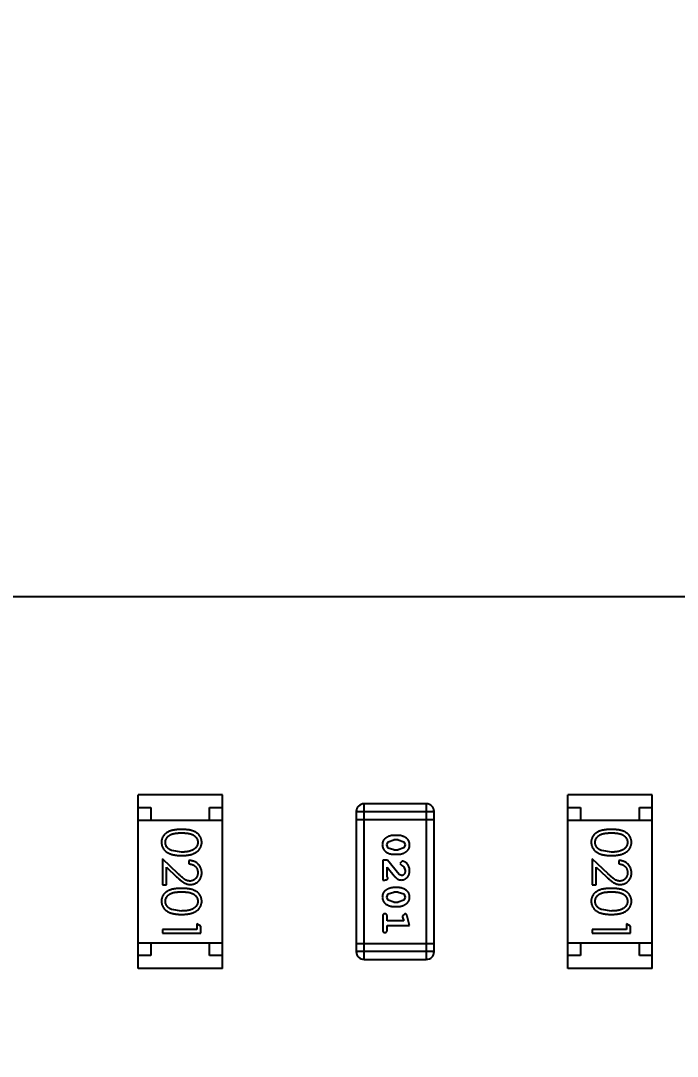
# Model space of a CAD drawing. Header units: inches. Extents: x -13 to 119, y -33 to 44.
# Drawn here: x 96.986 to 99.557, y 2.558 to 6.614 of the extents above; entities that cross this region are included whole.
import ezdxf

# ---------------------------------------------------------------- set-up
doc = ezdxf.new("R2010")
doc.units = ezdxf.units.IN
doc.header["$LTSCALE"] = 1.21
doc.header["$MEASUREMENT"] = 0
doc.header["$PDMODE"] = 3
doc.header["$PDSIZE"] = 0.3125
doc.layers.get('0').update_dxf_attribs({"linetype": 'CONTINUOUS'})
doc.layers.get('Defpoints').update_dxf_attribs({"linetype": 'CONTINUOUS'})
doc.layers.add('DIM', color=3, linetype='CONTINUOUS')
doc.styles.get("Standard").update_dxf_attribs({"font": 'txt', "width": 0.8})
doc.dimstyles.get("Standard").update_dxf_attribs({"dimtxt": 0.15625, "dimasz": 0.1875, "dimexe": 0.125, "dimexo": 0.0625, "dimgap": 0.09, "dimtad": 0, "dimtih": 1, "dimtoh": 1, "dimzin": 4, "dimdsep": 46, "dimtxsty": 'Standard', "dimblk": '_FILLED', "dimblk1": '_FILLED', "dimblk2": '_FILLED', "dimcen": 0.09, "dimazin": 1, "dimtp": 0.01, "dimtm": 0.01, "dimtfac": 1, "dimtofl": 0, "dimtmove": 0, "dimatfit": 3, "dimldrblk": '_FILLED', "dimfxl": 1, "dimtolj": 1, "dimtzin": 4, "dimarcsym": 0})

# ---------------------------------------------------------------- blocks, each defined once
blk = doc.blocks.new('_FILLED')
at = {"color": 0, "linetype": 'ByBlock'}
blk.add_solid([(0, 0), (-1, 0.1667), (-1, -0.1667)], dxfattribs=at)
blk = doc.blocks.new('*D26')
at = {"layer": 'Defpoints', "color": 0}
for p in [(87.6825, 22.6485), (108.0025, -8.1472), (108.0025, -17.2496)]:
    blk.add_point(p, dxfattribs=at)
at = {"layer": 'DIM', "color": 0, "lineweight": -2}
for p, q in [((87.6825, 22.586), (87.6825, -17.3746)), ((108.0025, -8.2097), (108.0025, -17.3746)), ((88.8825, -17.2496), (95.9125, -17.2496)), ((106.8025, -17.2496), (99.7725, -17.2496))]:
    blk.add_line(p, q, dxfattribs=at)
at = {"layer": 'DIM', "color": 0, "lineweight": -2, "xscale": 1.2, "yscale": 1.2, "zscale": 1.2, "rotation": 180}
blk.add_blockref('_FILLED', (87.6825, -17.2496), dxfattribs=at)
at = {"layer": 'DIM', "color": 0, "lineweight": -2, "xscale": 1.2, "yscale": 1.2, "zscale": 1.2}
blk.add_blockref('_FILLED', (108.0025, -17.2496), dxfattribs=at)
at = {"layer": 'DIM', "color": 0, "insert": (97.8425, -17.2496), "char_height": 1.2, "attachment_point": 5}
blk.add_mtext('\\A1;20.32', dxfattribs=at)

msp = doc.modelspace()

# ---------------------------------------------------------------- linework, layer by layer
at = {"color": 7, "linetype": 'Continuous'}
for p, q in [((95.4362, 4.3584), (102.0841, 4.3584)), ((97.776, 3.5825), (97.446, 3.5825)), ((97.446, 2.9025), (97.446, 3.5825)), ((97.776, 2.9025), (97.776, 3.5825)), ((99.4587, 3.5825), (99.1287, 3.5825)), ((99.1287, 2.9025), (99.1287, 3.5825)), ((99.4587, 2.9025), (99.4587, 3.5825)), ((97.446, 3.5325), (97.496, 3.5325)), ((97.496, 3.5325), (97.496, 3.4825)), ((97.726, 3.5325), (97.776, 3.5325)), ((97.726, 3.4825), (97.726, 3.5325)), ((98.5745, 3.5472), (98.3307, 3.5472)), ((98.3307, 2.9376), (98.3307, 3.5472)), ((98.5745, 3.5472), (98.5745, 2.9376)), ((99.1287, 3.5325), (99.1787, 3.5325)), ((99.1787, 3.5325), (99.1787, 3.4825)), ((99.4087, 3.5325), (99.4587, 3.5325)), ((99.4087, 3.4825), (99.4087, 3.5325)), ((98.3002, 3.5167), (98.605, 3.5167)), ((98.3002, 3.5167), (98.3002, 2.968)), ((98.605, 2.968), (98.605, 3.5167)), ((97.446, 3.4825), (97.776, 3.4825)), ((98.3002, 3.4862), (98.605, 3.4862)), ((99.1287, 3.4825), (99.4587, 3.4825)), ((98.4646, 3.4233), (98.4468, 3.4233)), ((98.4195, 3.3862), (98.4248, 3.3983)), ((98.4253, 3.3739), (98.4195, 3.3862)), ((98.4248, 3.3983), (98.4471, 3.406)), ((98.4471, 3.3666), (98.4253, 3.3739)), ((98.4643, 3.406), (98.4471, 3.406)), ((98.4471, 3.3666), (98.4643, 3.3666)), ((98.4643, 3.406), (98.4861, 3.3987)), ((98.4866, 3.3742), (98.4643, 3.3666)), ((98.4861, 3.3987), (98.4919, 3.3863)), ((98.4919, 3.3863), (98.4866, 3.3742)), ((97.6034, 3.2729), (97.5413, 3.3311)), ((97.5413, 3.3311), (97.5413, 3.2291)), ((97.6163, 3.358), (97.5786, 3.3637)), ((98.4468, 3.3493), (98.4646, 3.3493)), ((99.2861, 3.2729), (99.224, 3.3311)), ((99.224, 3.3311), (99.224, 3.2291)), ((99.299, 3.358), (99.2613, 3.3637)), ((97.5567, 3.2989), (97.5967, 3.2614)), ((97.5567, 3.2291), (97.5567, 3.2989)), ((97.6451, 3.3253), (97.6451, 3.3118)), ((98.4227, 3.3257), (98.4038, 3.3257)), ((98.4038, 3.3257), (98.4038, 3.2486)), ((98.4211, 3.2628), (98.4211, 3.299)), ((98.4211, 3.299), (98.4481, 3.2654)), ((98.4677, 3.2707), (98.4227, 3.3257)), ((98.4799, 3.3226), (98.4714, 3.3138)), ((98.4714, 3.3138), (98.478, 3.3053)), ((98.478, 3.3053), (98.4865, 3.3003)), ((98.4865, 3.3003), (98.4919, 3.2854)), ((99.2394, 3.2989), (99.2795, 3.2614)), ((99.2394, 3.2291), (99.2394, 3.2989)), ((99.3279, 3.3253), (99.3279, 3.3118)), ((98.4038, 3.2486), (98.4117, 3.2486)), ((98.4243, 3.2573), (98.4211, 3.2628)), ((98.4774, 3.266), (98.4677, 3.2707)), ((97.5413, 3.2291), (97.5567, 3.2291)), ((98.4646, 3.2188), (98.4468, 3.2188)), ((99.224, 3.2291), (99.2394, 3.2291)), ((98.4195, 3.1817), (98.4248, 3.1938)), ((98.4253, 3.1694), (98.4195, 3.1817)), ((98.4248, 3.1938), (98.4471, 3.2015)), ((98.4471, 3.1621), (98.4253, 3.1694)), ((98.4643, 3.2015), (98.4471, 3.2015)), ((98.4643, 3.2015), (98.4861, 3.1942)), ((98.4866, 3.1697), (98.4643, 3.1621)), ((98.4861, 3.1942), (98.4919, 3.1818)), ((98.4919, 3.1818), (98.4866, 3.1697)), ((97.6163, 3.1272), (97.5786, 3.1329)), ((98.4468, 3.1448), (98.4646, 3.1448)), ((98.4471, 3.1621), (98.4643, 3.1621)), ((99.299, 3.1272), (99.2613, 3.1329)), ((98.4038, 3.1055), (98.4038, 3.0536)), ((98.4211, 3.0882), (98.4211, 3.1055)), ((98.4861, 3.0882), (98.4211, 3.0882)), ((98.4902, 3.1165), (98.4809, 3.1086)), ((98.4809, 3.1086), (98.4819, 3.1032)), ((98.4819, 3.1032), (98.4861, 3.0882)), ((98.5092, 3.0709), (98.4993, 3.1075)), ((97.6759, 3.0541), (97.5413, 3.0541)), ((97.5413, 3.0541), (97.5413, 3.0407)), ((97.6913, 3.0684), (97.6759, 3.0772)), ((97.6759, 3.0772), (97.6759, 3.0541)), ((97.6913, 3.0407), (97.6913, 3.0684)), ((98.4211, 3.0709), (98.5092, 3.0709)), ((98.4211, 3.0536), (98.4211, 3.0709)), ((99.3586, 3.0541), (99.224, 3.0541)), ((99.224, 3.0541), (99.224, 3.0407)), ((99.374, 3.0684), (99.3586, 3.0772)), ((99.3586, 3.0772), (99.3586, 3.0541)), ((99.374, 3.0407), (99.374, 3.0684)), ((97.446, 3.0025), (97.776, 3.0025)), ((97.496, 3.0025), (97.496, 2.9525)), ((97.5413, 3.0407), (97.6913, 3.0407)), ((97.726, 2.9525), (97.726, 3.0025)), ((99.1287, 3.0025), (99.4587, 3.0025)), ((99.1787, 3.0025), (99.1787, 2.9525)), ((99.224, 3.0407), (99.374, 3.0407)), ((99.4087, 2.9525), (99.4087, 3.0025)), ((98.605, 2.9985), (98.3002, 2.9985)), ((98.605, 2.968), (98.3002, 2.968)), ((97.496, 2.9525), (97.446, 2.9525)), ((97.776, 2.9525), (97.726, 2.9525)), ((98.3307, 2.9376), (98.5745, 2.9376)), ((99.1787, 2.9525), (99.1287, 2.9525)), ((99.4587, 2.9525), (99.4087, 2.9525)), ((97.776, 2.9025), (97.446, 2.9025)), ((99.4587, 2.9025), (99.1287, 2.9025))]:
    msp.add_line(p, q, dxfattribs=at)
for centre, start, end in [((98.3307, 3.5167), 90, 180), ((98.5745, 3.5167), 0, 90), ((98.3307, 2.968), 180, 270), ((98.5745, 2.968), 270, 0)]:
    msp.add_arc(centre, 0.0305, start, end, dxfattribs=at)
for points, knots in [([(97.6162, 3.4464), (97.6138, 3.4464), (97.6092, 3.4464), (97.6024, 3.4461), (97.5961, 3.4456), (97.5901, 3.4449), (97.5846, 3.444), (97.5794, 3.4429), (97.5747, 3.4416), (97.5704, 3.4401), (97.5664, 3.4384), (97.5627, 3.4365), (97.5592, 3.4345), (97.556, 3.4323), (97.553, 3.43), (97.5503, 3.4276), (97.5479, 3.4249), (97.5457, 3.4221), (97.5437, 3.4192), (97.5421, 3.4162), (97.5406, 3.4131), (97.5395, 3.4099), (97.5385, 3.4066), (97.5379, 3.4033), (97.5375, 3.3998), (97.5374, 3.3975), (97.5374, 3.3963)], [0, 0, 0, 0, 0.068113, 0.132564, 0.193427, 0.250218, 0.303569, 0.353576, 0.400235, 0.443586, 0.484619, 0.524292, 0.56238, 0.599049, 0.63494, 0.669782, 0.704009, 0.737842, 0.771098, 0.803896, 0.836415, 0.868639, 0.900715, 0.933378, 0.966213, 1, 1, 1, 1]), ([(97.5528, 3.3958), (97.5529, 3.3975), (97.5531, 3.4008), (97.5544, 3.4057), (97.5564, 3.4104), (97.5588, 3.4142), (97.5611, 3.417), (97.563, 3.4191), (97.5652, 3.421), (97.5675, 3.4227), (97.57, 3.4244), (97.5727, 3.4258), (97.5756, 3.4272), (97.5787, 3.4284), (97.5821, 3.4295), (97.5859, 3.4305), (97.5901, 3.4312), (97.5946, 3.4319), (97.5995, 3.4324), (97.6047, 3.4327), (97.6104, 3.433), (97.6143, 3.433), (97.6163, 3.433)], [0, 0, 0, 0, 0.060034, 0.120278, 0.182348, 0.247919, 0.281641, 0.315701, 0.350322, 0.385703, 0.421819, 0.459196, 0.497866, 0.538301, 0.58121, 0.628183, 0.679403, 0.734699, 0.794074, 0.858416, 0.927049, 1, 1, 1, 1]), ([(97.6951, 3.3963), (97.6951, 3.3975), (97.6951, 3.3998), (97.6946, 3.4033), (97.694, 3.4066), (97.693, 3.4099), (97.6919, 3.4131), (97.6904, 3.4163), (97.6887, 3.4193), (97.6868, 3.4222), (97.6845, 3.425), (97.6821, 3.4277), (97.6794, 3.4302), (97.6764, 3.4325), (97.6732, 3.4346), (97.6698, 3.4367), (97.6661, 3.4385), (97.6621, 3.4402), (97.6578, 3.4417), (97.6531, 3.4429), (97.648, 3.4441), (97.6424, 3.4449), (97.6365, 3.4456), (97.6301, 3.4461), (97.6233, 3.4464), (97.6186, 3.4464), (97.6162, 3.4464)], [0, 0, 0, 0, 0.033742, 0.066533, 0.099153, 0.13154, 0.164087, 0.196563, 0.229707, 0.263315, 0.297504, 0.331686, 0.366482, 0.4021, 0.438958, 0.476748, 0.515985, 0.556589, 0.599519, 0.645765, 0.695487, 0.748721, 0.805687, 0.866754, 0.931405, 1, 1, 1, 1]), ([(97.6163, 3.433), (97.6183, 3.433), (97.6222, 3.433), (97.6279, 3.4327), (97.6331, 3.4324), (97.638, 3.4318), (97.6426, 3.4312), (97.6467, 3.4304), (97.6505, 3.4295), (97.6539, 3.4284), (97.657, 3.4272), (97.6599, 3.4258), (97.6626, 3.4243), (97.6651, 3.4227), (97.6674, 3.4209), (97.6696, 3.419), (97.6715, 3.417), (97.6737, 3.4142), (97.6761, 3.4104), (97.6782, 3.4057), (97.6795, 3.4008), (97.6796, 3.3975), (97.6797, 3.3958)], [0, 0, 0, 0, 0.073302, 0.142286, 0.206253, 0.266017, 0.321612, 0.372532, 0.419497, 0.462398, 0.502825, 0.541489, 0.579034, 0.615143, 0.650298, 0.684912, 0.718701, 0.752189, 0.817245, 0.879117, 0.939613, 1, 1, 1, 1]), ([(98.4468, 3.4233), (98.4458, 3.4232), (98.4436, 3.4232), (98.4405, 3.4229), (98.4373, 3.4224), (98.4342, 3.4217), (98.4312, 3.4209), (98.4282, 3.4197), (98.4252, 3.4185), (98.4224, 3.417), (98.4196, 3.4154), (98.4171, 3.4138), (98.4148, 3.4121), (98.4127, 3.4105), (98.4108, 3.4088), (98.4091, 3.4071), (98.4077, 3.4054), (98.4061, 3.403), (98.4045, 3.3998), (98.4032, 3.3956), (98.4024, 3.3911), (98.4023, 3.3879), (98.4022, 3.3862)], [0, 0, 0, 0, 0.049886, 0.09882, 0.148132, 0.19689, 0.246038, 0.295176, 0.345305, 0.395692, 0.445312, 0.491875, 0.535813, 0.577009, 0.616081, 0.652689, 0.687585, 0.720206, 0.785062, 0.85223, 0.923759, 1, 1, 1, 1]), ([(98.5092, 3.3865), (98.5092, 3.3879), (98.5091, 3.3907), (98.5084, 3.3948), (98.5073, 3.3986), (98.5057, 3.4022), (98.5036, 3.4055), (98.5011, 3.4086), (98.4981, 3.4114), (98.4947, 3.4138), (98.4912, 3.416), (98.4875, 3.4179), (98.4838, 3.4196), (98.48, 3.4209), (98.4762, 3.422), (98.4724, 3.4227), (98.4685, 3.4232), (98.4659, 3.4232), (98.4646, 3.4233)], [0, 0, 0, 0, 0.06692, 0.130834, 0.19258, 0.252759, 0.312631, 0.373411, 0.436359, 0.501894, 0.568244, 0.632472, 0.69556, 0.757163, 0.818592, 0.878885, 0.939235, 1, 1, 1, 1]), ([(99.299, 3.4464), (99.2966, 3.4464), (99.2919, 3.4464), (99.2852, 3.4461), (99.2788, 3.4456), (99.2729, 3.4449), (99.2673, 3.444), (99.2622, 3.4429), (99.2575, 3.4416), (99.2531, 3.4401), (99.2491, 3.4384), (99.2454, 3.4365), (99.242, 3.4345), (99.2387, 3.4323), (99.2358, 3.43), (99.233, 3.4276), (99.2306, 3.4249), (99.2284, 3.4221), (99.2265, 3.4192), (99.2248, 3.4162), (99.2233, 3.4131), (99.2222, 3.4099), (99.2213, 3.4066), (99.2206, 3.4033), (99.2202, 3.3998), (99.2202, 3.3975), (99.2202, 3.3963)], [0, 0, 0, 0, 0.068113, 0.132564, 0.193427, 0.250218, 0.303569, 0.353576, 0.400235, 0.443586, 0.484619, 0.524292, 0.56238, 0.599049, 0.63494, 0.669782, 0.704009, 0.737842, 0.771098, 0.803896, 0.836415, 0.868639, 0.900715, 0.933378, 0.966213, 1, 1, 1, 1]), ([(99.2356, 3.3958), (99.2356, 3.3975), (99.2358, 3.4008), (99.2371, 3.4057), (99.2392, 3.4104), (99.2416, 3.4142), (99.2439, 3.417), (99.2458, 3.4191), (99.2479, 3.421), (99.2503, 3.4227), (99.2528, 3.4244), (99.2555, 3.4258), (99.2584, 3.4272), (99.2615, 3.4284), (99.2649, 3.4295), (99.2687, 3.4305), (99.2728, 3.4312), (99.2773, 3.4319), (99.2822, 3.4324), (99.2875, 3.4327), (99.2931, 3.433), (99.297, 3.433), (99.299, 3.433)], [0, 0, 0, 0, 0.060034, 0.120278, 0.182348, 0.247919, 0.281641, 0.315701, 0.350322, 0.385703, 0.421819, 0.459196, 0.497866, 0.538301, 0.58121, 0.628183, 0.679403, 0.734699, 0.794074, 0.858416, 0.927049, 1, 1, 1, 1]), ([(99.3779, 3.3963), (99.3779, 3.3975), (99.3778, 3.3998), (99.3774, 3.4033), (99.3768, 3.4066), (99.3758, 3.4099), (99.3746, 3.4131), (99.3732, 3.4163), (99.3715, 3.4193), (99.3695, 3.4222), (99.3673, 3.425), (99.3649, 3.4277), (99.3621, 3.4302), (99.3592, 3.4325), (99.356, 3.4346), (99.3525, 3.4367), (99.3488, 3.4385), (99.3449, 3.4402), (99.3405, 3.4417), (99.3358, 3.4429), (99.3307, 3.4441), (99.3252, 3.4449), (99.3192, 3.4456), (99.3128, 3.4461), (99.306, 3.4464), (99.3014, 3.4464), (99.299, 3.4464)], [0, 0, 0, 0, 0.033742, 0.066533, 0.099153, 0.13154, 0.164087, 0.196563, 0.229707, 0.263315, 0.297504, 0.331686, 0.366482, 0.4021, 0.438958, 0.476748, 0.515985, 0.556589, 0.599519, 0.645765, 0.695487, 0.748721, 0.805687, 0.866754, 0.931405, 1, 1, 1, 1]), ([(99.299, 3.433), (99.301, 3.433), (99.3049, 3.433), (99.3106, 3.4327), (99.3159, 3.4324), (99.3208, 3.4318), (99.3253, 3.4312), (99.3295, 3.4304), (99.3332, 3.4295), (99.3366, 3.4284), (99.3397, 3.4272), (99.3426, 3.4258), (99.3453, 3.4243), (99.3478, 3.4227), (99.3502, 3.4209), (99.3523, 3.419), (99.3543, 3.417), (99.3565, 3.4142), (99.3589, 3.4104), (99.361, 3.4057), (99.3622, 3.4008), (99.3624, 3.3975), (99.3625, 3.3958)], [0, 0, 0, 0, 0.073302, 0.142286, 0.206253, 0.266017, 0.321612, 0.372532, 0.419497, 0.462398, 0.502825, 0.541489, 0.579034, 0.615143, 0.650298, 0.684912, 0.718701, 0.752189, 0.817245, 0.879117, 0.939613, 1, 1, 1, 1]), ([(97.5374, 3.3963), (97.5374, 3.3951), (97.5375, 3.3927), (97.5379, 3.3892), (97.5386, 3.3858), (97.5395, 3.3824), (97.5407, 3.3792), (97.5422, 3.376), (97.5439, 3.3729), (97.5459, 3.3699), (97.5482, 3.367), (97.5507, 3.3642), (97.5535, 3.3616), (97.5565, 3.3592), (97.5598, 3.357), (97.5634, 3.3549), (97.5672, 3.353), (97.5712, 3.3512), (97.5756, 3.3496), (97.5804, 3.3483), (97.5855, 3.3471), (97.5909, 3.3461), (97.5967, 3.3454), (97.6029, 3.3449), (97.6094, 3.3446), (97.6139, 3.3445), (97.6162, 3.3445)], [0, 0, 0, 0, 0.033824, 0.067298, 0.10028, 0.133019, 0.165736, 0.198792, 0.232372, 0.266409, 0.301016, 0.336196, 0.371972, 0.408574, 0.446394, 0.485225, 0.525372, 0.567224, 0.611081, 0.65775, 0.70702, 0.759235, 0.814484, 0.873227, 0.934937, 1, 1, 1, 1]), ([(97.5786, 3.3637), (97.5775, 3.364), (97.5755, 3.3648), (97.5725, 3.3661), (97.5698, 3.3676), (97.5673, 3.3692), (97.565, 3.371), (97.5628, 3.3728), (97.5609, 3.3748), (97.5587, 3.3776), (97.5563, 3.3813), (97.5543, 3.386), (97.553, 3.3909), (97.5529, 3.3942), (97.5528, 3.3958)], [0, 0, 0, 0, 0.075949, 0.148549, 0.218996, 0.286119, 0.351826, 0.416074, 0.478265, 0.540325, 0.660405, 0.774606, 0.887187, 1, 1, 1, 1]), ([(97.6162, 3.3445), (97.6185, 3.3445), (97.623, 3.3446), (97.6296, 3.3449), (97.6358, 3.3454), (97.6416, 3.3462), (97.6471, 3.3471), (97.6522, 3.3483), (97.657, 3.3497), (97.6614, 3.3513), (97.6655, 3.3531), (97.6693, 3.355), (97.6729, 3.3571), (97.6762, 3.3594), (97.6792, 3.3618), (97.682, 3.3644), (97.6845, 3.3671), (97.6867, 3.37), (97.6887, 3.3729), (97.6904, 3.376), (97.6919, 3.3792), (97.6931, 3.3825), (97.694, 3.3858), (97.6947, 3.3892), (97.6951, 3.3927), (97.6951, 3.3951), (97.6951, 3.3963)], [0, 0, 0, 0, 0.065278, 0.127205, 0.186168, 0.241675, 0.294115, 0.343609, 0.390387, 0.434463, 0.476646, 0.517002, 0.555936, 0.593716, 0.630057, 0.665601, 0.700745, 0.734917, 0.768681, 0.802087, 0.834849, 0.867433, 0.900138, 0.932806, 0.966212, 1, 1, 1, 1]), ([(97.6797, 3.3958), (97.6796, 3.3942), (97.6795, 3.3909), (97.6782, 3.3861), (97.6761, 3.3814), (97.6738, 3.3777), (97.6715, 3.3748), (97.6695, 3.3727), (97.6672, 3.3708), (97.6648, 3.369), (97.662, 3.3673), (97.6591, 3.3657), (97.6559, 3.3643), (97.6525, 3.363), (97.6488, 3.3618), (97.6449, 3.3607), (97.6407, 3.3599), (97.6363, 3.3592), (97.6317, 3.3587), (97.6268, 3.3582), (97.6216, 3.358), (97.6181, 3.358), (97.6163, 3.358)], [0, 0, 0, 0, 0.059689, 0.119507, 0.181075, 0.246162, 0.279894, 0.314468, 0.350403, 0.387474, 0.426147, 0.466624, 0.508745, 0.553328, 0.600058, 0.649177, 0.700552, 0.754894, 0.811825, 0.871514, 0.934319, 1, 1, 1, 1]), ([(98.4022, 3.3862), (98.4023, 3.3848), (98.4023, 3.382), (98.4031, 3.3779), (98.4042, 3.374), (98.4058, 3.3705), (98.4078, 3.3671), (98.4103, 3.3641), (98.4133, 3.3613), (98.4166, 3.3588), (98.4202, 3.3566), (98.4239, 3.3547), (98.4276, 3.353), (98.4314, 3.3517), (98.4352, 3.3506), (98.439, 3.3499), (98.4429, 3.3494), (98.4455, 3.3494), (98.4468, 3.3493)], [0, 0, 0, 0, 0.067217, 0.131051, 0.19272, 0.252824, 0.312745, 0.373449, 0.436041, 0.501494, 0.567761, 0.632087, 0.695096, 0.757109, 0.817993, 0.878657, 0.939311, 1, 1, 1, 1]), ([(98.4646, 3.3493), (98.4657, 3.3493), (98.4678, 3.3494), (98.471, 3.3497), (98.4741, 3.3502), (98.4772, 3.3509), (98.4803, 3.3518), (98.4833, 3.3529), (98.4863, 3.3542), (98.4891, 3.3557), (98.4919, 3.3573), (98.4944, 3.3589), (98.4968, 3.3606), (98.4989, 3.3623), (98.5007, 3.364), (98.5024, 3.3657), (98.5038, 3.3674), (98.5054, 3.3698), (98.507, 3.373), (98.5083, 3.3771), (98.5091, 3.3817), (98.5092, 3.3848), (98.5092, 3.3865)], [0, 0, 0, 0, 0.049855, 0.099516, 0.148482, 0.19758, 0.246804, 0.296268, 0.346517, 0.397047, 0.446826, 0.49336, 0.537801, 0.579207, 0.617974, 0.654833, 0.689171, 0.722088, 0.786392, 0.853518, 0.924186, 1, 1, 1, 1]), ([(99.2202, 3.3963), (99.2202, 3.3951), (99.2202, 3.3927), (99.2207, 3.3892), (99.2213, 3.3858), (99.2223, 3.3824), (99.2235, 3.3792), (99.2249, 3.376), (99.2267, 3.3729), (99.2287, 3.3699), (99.2309, 3.367), (99.2334, 3.3642), (99.2362, 3.3616), (99.2393, 3.3592), (99.2426, 3.357), (99.2461, 3.3549), (99.2499, 3.353), (99.254, 3.3512), (99.2584, 3.3496), (99.2631, 3.3483), (99.2682, 3.3471), (99.2737, 3.3461), (99.2795, 3.3454), (99.2857, 3.3449), (99.2922, 3.3446), (99.2967, 3.3445), (99.299, 3.3445)], [0, 0, 0, 0, 0.033824, 0.067298, 0.10028, 0.133019, 0.165736, 0.198792, 0.232372, 0.266409, 0.301016, 0.336196, 0.371972, 0.408574, 0.446394, 0.485225, 0.525372, 0.567224, 0.611081, 0.65775, 0.70702, 0.759235, 0.814484, 0.873227, 0.934937, 1, 1, 1, 1]), ([(99.2613, 3.3637), (99.2603, 3.364), (99.2582, 3.3648), (99.2553, 3.3661), (99.2526, 3.3676), (99.25, 3.3692), (99.2477, 3.371), (99.2456, 3.3728), (99.2437, 3.3748), (99.2414, 3.3776), (99.2391, 3.3813), (99.2371, 3.386), (99.2358, 3.3909), (99.2356, 3.3942), (99.2356, 3.3958)], [0, 0, 0, 0, 0.075949, 0.148549, 0.218996, 0.286119, 0.351826, 0.416074, 0.478265, 0.540325, 0.660405, 0.774606, 0.887187, 1, 1, 1, 1]), ([(99.299, 3.3445), (99.3013, 3.3445), (99.3058, 3.3446), (99.3123, 3.3449), (99.3185, 3.3454), (99.3244, 3.3462), (99.3299, 3.3471), (99.335, 3.3483), (99.3397, 3.3497), (99.3441, 3.3513), (99.3482, 3.3531), (99.3521, 3.355), (99.3556, 3.3571), (99.3589, 3.3594), (99.362, 3.3618), (99.3647, 3.3644), (99.3673, 3.3671), (99.3695, 3.37), (99.3715, 3.3729), (99.3732, 3.376), (99.3746, 3.3792), (99.3758, 3.3825), (99.3767, 3.3858), (99.3774, 3.3892), (99.3778, 3.3927), (99.3779, 3.3951), (99.3779, 3.3963)], [0, 0, 0, 0, 0.065278, 0.127205, 0.186168, 0.241675, 0.294115, 0.343609, 0.390387, 0.434463, 0.476646, 0.517002, 0.555936, 0.593716, 0.630057, 0.665601, 0.700745, 0.734917, 0.768681, 0.802087, 0.834849, 0.867433, 0.900138, 0.932806, 0.966212, 1, 1, 1, 1]), ([(99.3625, 3.3958), (99.3624, 3.3942), (99.3622, 3.3909), (99.361, 3.3861), (99.3588, 3.3814), (99.3565, 3.3777), (99.3542, 3.3748), (99.3522, 3.3727), (99.35, 3.3708), (99.3475, 3.369), (99.3448, 3.3673), (99.3418, 3.3657), (99.3387, 3.3643), (99.3353, 3.363), (99.3316, 3.3618), (99.3277, 3.3607), (99.3235, 3.3599), (99.3191, 3.3592), (99.3144, 3.3587), (99.3095, 3.3582), (99.3044, 3.358), (99.3008, 3.358), (99.299, 3.358)], [0, 0, 0, 0, 0.059689, 0.119507, 0.181075, 0.246162, 0.279894, 0.314468, 0.350403, 0.387474, 0.426147, 0.466624, 0.508745, 0.553328, 0.600058, 0.649177, 0.700552, 0.754894, 0.811825, 0.871514, 0.934319, 1, 1, 1, 1]), ([(97.6951, 3.2764), (97.6951, 3.278), (97.695, 3.2813), (97.6943, 3.2862), (97.6932, 3.2908), (97.6917, 3.2952), (97.6897, 3.2994), (97.6873, 3.3035), (97.6844, 3.3073), (97.6811, 3.3108), (97.6775, 3.3141), (97.6736, 3.317), (97.6694, 3.3194), (97.665, 3.3214), (97.6604, 3.3231), (97.6555, 3.3242), (97.6504, 3.325), (97.6469, 3.3252), (97.6451, 3.3253)], [0, 0, 0, 0, 0.06445, 0.126725, 0.187421, 0.247417, 0.306749, 0.366595, 0.427749, 0.490235, 0.553031, 0.614805, 0.676505, 0.738096, 0.801021, 0.864897, 0.931209, 1, 1, 1, 1]), ([(97.6451, 3.3118), (97.6465, 3.3117), (97.6491, 3.3114), (97.6528, 3.3107), (97.6564, 3.3098), (97.6597, 3.3085), (97.6628, 3.307), (97.6657, 3.3053), (97.6683, 3.3033), (97.6707, 3.301), (97.6728, 3.2986), (97.6747, 3.2959), (97.6762, 3.2932), (97.6775, 3.2902), (97.6785, 3.2871), (97.6792, 3.2839), (97.6796, 3.2805), (97.6797, 3.2782), (97.6797, 3.2771)], [0, 0, 0, 0, 0.073648, 0.143686, 0.210962, 0.275557, 0.338064, 0.399311, 0.4594, 0.51934, 0.579024, 0.637809, 0.695959, 0.754122, 0.813113, 0.873453, 0.935561, 1, 1, 1, 1]), ([(98.4764, 3.2486), (98.4776, 3.2487), (98.4798, 3.2488), (98.483, 3.2492), (98.4861, 3.25), (98.4891, 3.2512), (98.4919, 3.2526), (98.4946, 3.2544), (98.4972, 3.2565), (98.4997, 3.2589), (98.5019, 3.2616), (98.5039, 3.2644), (98.5055, 3.2675), (98.5069, 3.2707), (98.5079, 3.2741), (98.5087, 3.2777), (98.5091, 3.2814), (98.5092, 3.284), (98.5092, 3.2853)], [0, 0, 0, 0, 0.060981, 0.120256, 0.178148, 0.236115, 0.293993, 0.352864, 0.413358, 0.476056, 0.539296, 0.602396, 0.665116, 0.728325, 0.792919, 0.859317, 0.928302, 1, 1, 1, 1]), ([(98.4919, 3.2854), (98.4919, 3.284), (98.4918, 3.2813), (98.4909, 3.2775), (98.4895, 3.2741), (98.4876, 3.2713), (98.4854, 3.2689), (98.4829, 3.2672), (98.4802, 3.2662), (98.4783, 3.266), (98.4774, 3.266)], [0, 0, 0, 0, 0.156344, 0.299348, 0.4327, 0.561, 0.682299, 0.791883, 0.89611, 1, 1, 1, 1]), ([(98.5092, 3.2853), (98.5091, 3.287), (98.509, 3.2904), (98.5082, 3.2953), (98.5067, 3.3001), (98.5048, 3.3046), (98.5023, 3.3087), (98.4995, 3.3123), (98.4962, 3.3155), (98.4926, 3.318), (98.4891, 3.32), (98.4857, 3.3214), (98.4827, 3.3224), (98.4808, 3.3225), (98.4799, 3.3226)], [0, 0, 0, 0, 0.098286, 0.193983, 0.289056, 0.384352, 0.477435, 0.566197, 0.652355, 0.737986, 0.818188, 0.887401, 0.94802, 1, 1, 1, 1]), ([(99.3779, 3.2764), (99.3778, 3.278), (99.3778, 3.2813), (99.3771, 3.2862), (99.376, 3.2908), (99.3744, 3.2952), (99.3724, 3.2994), (99.37, 3.3035), (99.3672, 3.3073), (99.3639, 3.3108), (99.3602, 3.3141), (99.3563, 3.317), (99.3522, 3.3194), (99.3478, 3.3214), (99.3432, 3.3231), (99.3383, 3.3242), (99.3332, 3.325), (99.3297, 3.3252), (99.3279, 3.3253)], [0, 0, 0, 0, 0.06445, 0.126725, 0.187421, 0.247417, 0.306749, 0.366595, 0.427749, 0.490235, 0.553031, 0.614805, 0.676505, 0.738096, 0.801021, 0.864897, 0.931209, 1, 1, 1, 1]), ([(99.3279, 3.3118), (99.3292, 3.3117), (99.3318, 3.3114), (99.3356, 3.3107), (99.3391, 3.3098), (99.3425, 3.3085), (99.3455, 3.307), (99.3484, 3.3053), (99.351, 3.3033), (99.3534, 3.301), (99.3555, 3.2986), (99.3574, 3.2959), (99.359, 3.2932), (99.3603, 3.2902), (99.3612, 3.2871), (99.362, 3.2839), (99.3624, 3.2805), (99.3625, 3.2782), (99.3625, 3.2771)], [0, 0, 0, 0, 0.073648, 0.143686, 0.210962, 0.275557, 0.338064, 0.399311, 0.4594, 0.51934, 0.579024, 0.637809, 0.695959, 0.754122, 0.813113, 0.873453, 0.935561, 1, 1, 1, 1]), ([(97.5967, 3.2614), (97.5982, 3.26), (97.6012, 3.2572), (97.6056, 3.2533), (97.6097, 3.2497), (97.6136, 3.2465), (97.6172, 3.2436), (97.6206, 3.2412), (97.6237, 3.2391), (97.6276, 3.2367), (97.6323, 3.2344), (97.6382, 3.2325), (97.6443, 3.2313), (97.6484, 3.2311), (97.6505, 3.2311)], [0, 0, 0, 0, 0.09953, 0.192079, 0.277712, 0.357454, 0.429648, 0.495771, 0.555538, 0.608657, 0.707578, 0.804328, 0.901298, 1, 1, 1, 1]), ([(97.6493, 3.2445), (97.6477, 3.2446), (97.6445, 3.2447), (97.6397, 3.2457), (97.635, 3.2474), (97.6312, 3.2494), (97.6281, 3.2515), (97.6254, 3.2534), (97.6225, 3.2557), (97.6192, 3.2584), (97.6157, 3.2614), (97.6118, 3.2649), (97.6077, 3.2687), (97.6048, 3.2715), (97.6034, 3.2729)], [0, 0, 0, 0, 0.088014, 0.174976, 0.2638, 0.355443, 0.406413, 0.465519, 0.533076, 0.609353, 0.693899, 0.787171, 0.889197, 1, 1, 1, 1]), ([(97.6797, 3.2771), (97.6797, 3.2759), (97.6796, 3.2737), (97.6792, 3.2705), (97.6785, 3.2674), (97.6775, 3.2644), (97.6763, 3.2616), (97.6747, 3.2589), (97.6729, 3.2563), (97.6708, 3.2539), (97.6685, 3.2517), (97.6661, 3.2498), (97.6636, 3.2482), (97.6609, 3.2468), (97.6582, 3.2458), (97.6553, 3.2451), (97.6524, 3.2446), (97.6503, 3.2445), (97.6493, 3.2445)], [0, 0, 0, 0, 0.068027, 0.133505, 0.19695, 0.26027, 0.322741, 0.384982, 0.448465, 0.513424, 0.578224, 0.640011, 0.700094, 0.760067, 0.819012, 0.877878, 0.938035, 1, 1, 1, 1]), ([(97.6505, 3.2311), (97.652, 3.2311), (97.6549, 3.2312), (97.6592, 3.2318), (97.6634, 3.2328), (97.6674, 3.2341), (97.6713, 3.2359), (97.6749, 3.2381), (97.6785, 3.2406), (97.6819, 3.2435), (97.685, 3.2467), (97.6877, 3.2503), (97.69, 3.254), (97.6919, 3.258), (97.6933, 3.2623), (97.6944, 3.2668), (97.695, 3.2715), (97.6951, 3.2747), (97.6951, 3.2764)], [0, 0, 0, 0, 0.06271, 0.123347, 0.183401, 0.242828, 0.302097, 0.36242, 0.423725, 0.487032, 0.550491, 0.612709, 0.674265, 0.73617, 0.799211, 0.863483, 0.930525, 1, 1, 1, 1]), ([(98.4117, 3.2486), (98.4127, 3.2487), (98.4147, 3.2487), (98.4174, 3.2492), (98.4197, 3.2498), (98.4214, 3.2509), (98.4227, 3.2522), (98.4236, 3.2537), (98.4242, 3.2554), (98.4242, 3.2567), (98.4243, 3.2573)], [0, 0, 0, 0, 0.1844, 0.34094, 0.473574, 0.586824, 0.690029, 0.789175, 0.890445, 1, 1, 1, 1]), ([(98.4481, 3.2654), (98.4489, 3.2645), (98.4504, 3.2628), (98.4526, 3.2605), (98.4547, 3.2584), (98.4567, 3.2565), (98.4586, 3.2549), (98.4604, 3.2535), (98.462, 3.2524), (98.4641, 3.2513), (98.4666, 3.2502), (98.4698, 3.2493), (98.4731, 3.2487), (98.4753, 3.2487), (98.4764, 3.2486)], [0, 0, 0, 0, 0.103002, 0.197728, 0.285279, 0.365235, 0.437224, 0.502446, 0.560545, 0.611446, 0.707576, 0.80349, 0.900532, 1, 1, 1, 1]), ([(99.2795, 3.2614), (99.281, 3.26), (99.284, 3.2572), (99.2883, 3.2533), (99.2925, 3.2497), (99.2963, 3.2465), (99.3, 3.2436), (99.3033, 3.2412), (99.3065, 3.2391), (99.3103, 3.2367), (99.3151, 3.2344), (99.321, 3.2325), (99.327, 3.2313), (99.3312, 3.2311), (99.3333, 3.2311)], [0, 0, 0, 0, 0.09953, 0.192079, 0.277712, 0.357454, 0.429648, 0.495771, 0.555538, 0.608657, 0.707578, 0.804328, 0.901298, 1, 1, 1, 1]), ([(99.3321, 3.2445), (99.3305, 3.2446), (99.3272, 3.2447), (99.3224, 3.2457), (99.3178, 3.2474), (99.314, 3.2494), (99.3109, 3.2515), (99.3082, 3.2534), (99.3052, 3.2557), (99.302, 3.2584), (99.2984, 3.2614), (99.2946, 3.2649), (99.2904, 3.2687), (99.2876, 3.2715), (99.2861, 3.2729)], [0, 0, 0, 0, 0.088014, 0.174976, 0.2638, 0.355443, 0.406413, 0.465519, 0.533076, 0.609353, 0.693899, 0.787171, 0.889197, 1, 1, 1, 1]), ([(99.3625, 3.2771), (99.3625, 3.2759), (99.3624, 3.2737), (99.362, 3.2705), (99.3613, 3.2674), (99.3603, 3.2644), (99.359, 3.2616), (99.3575, 3.2589), (99.3556, 3.2563), (99.3535, 3.2539), (99.3513, 3.2517), (99.3488, 3.2498), (99.3463, 3.2482), (99.3437, 3.2468), (99.3409, 3.2458), (99.3381, 3.2451), (99.3351, 3.2446), (99.3331, 3.2445), (99.3321, 3.2445)], [0, 0, 0, 0, 0.068027, 0.133505, 0.19695, 0.26027, 0.322741, 0.384982, 0.448465, 0.513424, 0.578224, 0.640011, 0.700094, 0.760067, 0.819012, 0.877878, 0.938035, 1, 1, 1, 1]), ([(99.3333, 3.2311), (99.3348, 3.2311), (99.3377, 3.2312), (99.342, 3.2318), (99.3461, 3.2328), (99.3502, 3.2341), (99.354, 3.2359), (99.3577, 3.2381), (99.3613, 3.2406), (99.3646, 3.2435), (99.3678, 3.2467), (99.3704, 3.2503), (99.3727, 3.254), (99.3747, 3.258), (99.3761, 3.2623), (99.3771, 3.2668), (99.3778, 3.2715), (99.3778, 3.2747), (99.3779, 3.2764)], [0, 0, 0, 0, 0.06271, 0.123347, 0.183401, 0.242828, 0.302097, 0.36242, 0.423725, 0.487032, 0.550491, 0.612709, 0.674265, 0.73617, 0.799211, 0.863483, 0.930525, 1, 1, 1, 1]), ([(97.6162, 3.2157), (97.6138, 3.2157), (97.6092, 3.2156), (97.6024, 3.2153), (97.5961, 3.2148), (97.5901, 3.2141), (97.5846, 3.2132), (97.5794, 3.2122), (97.5747, 3.2108), (97.5704, 3.2093), (97.5664, 3.2076), (97.5627, 3.2058), (97.5592, 3.2038), (97.556, 3.2016), (97.553, 3.1993), (97.5503, 3.1968), (97.5479, 3.1941), (97.5457, 3.1914), (97.5437, 3.1884), (97.5421, 3.1854), (97.5406, 3.1823), (97.5395, 3.1791), (97.5385, 3.1758), (97.5379, 3.1725), (97.5375, 3.169), (97.5374, 3.1667), (97.5374, 3.1655)], [0, 0, 0, 0, 0.068113, 0.132564, 0.193427, 0.250218, 0.303569, 0.353576, 0.400235, 0.443586, 0.484619, 0.524292, 0.56238, 0.599049, 0.63494, 0.669782, 0.704009, 0.737842, 0.771098, 0.803896, 0.836415, 0.868639, 0.900715, 0.933378, 0.966213, 1, 1, 1, 1]), ([(97.6951, 3.1655), (97.6951, 3.1667), (97.6951, 3.169), (97.6946, 3.1725), (97.694, 3.1759), (97.693, 3.1792), (97.6919, 3.1824), (97.6904, 3.1855), (97.6887, 3.1885), (97.6868, 3.1915), (97.6845, 3.1943), (97.6821, 3.1969), (97.6794, 3.1994), (97.6764, 3.2017), (97.6732, 3.2039), (97.6698, 3.2059), (97.6661, 3.2077), (97.6621, 3.2094), (97.6578, 3.2109), (97.6531, 3.2122), (97.648, 3.2133), (97.6424, 3.2141), (97.6365, 3.2148), (97.6301, 3.2153), (97.6233, 3.2156), (97.6186, 3.2157), (97.6162, 3.2157)], [0, 0, 0, 0, 0.033742, 0.066533, 0.099153, 0.13154, 0.164087, 0.196563, 0.229707, 0.263315, 0.297504, 0.331686, 0.366482, 0.4021, 0.438958, 0.476748, 0.515985, 0.556589, 0.599519, 0.645765, 0.695487, 0.748721, 0.805687, 0.866754, 0.931405, 1, 1, 1, 1]), ([(98.4468, 3.2188), (98.4458, 3.2187), (98.4436, 3.2187), (98.4405, 3.2184), (98.4373, 3.2179), (98.4342, 3.2172), (98.4312, 3.2163), (98.4282, 3.2152), (98.4252, 3.2139), (98.4224, 3.2125), (98.4196, 3.2109), (98.4171, 3.2093), (98.4148, 3.2076), (98.4127, 3.206), (98.4108, 3.2043), (98.4091, 3.2026), (98.4077, 3.2008), (98.4061, 3.1985), (98.4045, 3.1953), (98.4032, 3.1911), (98.4024, 3.1865), (98.4023, 3.1834), (98.4022, 3.1817)], [0, 0, 0, 0, 0.049886, 0.09882, 0.148132, 0.19689, 0.246038, 0.295176, 0.345305, 0.395692, 0.445312, 0.491875, 0.535813, 0.577009, 0.616081, 0.652689, 0.687585, 0.720206, 0.785062, 0.85223, 0.923759, 1, 1, 1, 1]), ([(98.5092, 3.182), (98.5092, 3.1834), (98.5091, 3.1862), (98.5084, 3.1903), (98.5073, 3.1941), (98.5057, 3.1977), (98.5036, 3.201), (98.5011, 3.2041), (98.4981, 3.2068), (98.4947, 3.2093), (98.4912, 3.2115), (98.4875, 3.2134), (98.4838, 3.2151), (98.48, 3.2164), (98.4762, 3.2175), (98.4724, 3.2182), (98.4685, 3.2187), (98.4659, 3.2187), (98.4646, 3.2188)], [0, 0, 0, 0, 0.06692, 0.130834, 0.19258, 0.252759, 0.312631, 0.373411, 0.436359, 0.501894, 0.568244, 0.632472, 0.69556, 0.757163, 0.818592, 0.878885, 0.939235, 1, 1, 1, 1]), ([(99.299, 3.2157), (99.2966, 3.2157), (99.2919, 3.2156), (99.2852, 3.2153), (99.2788, 3.2148), (99.2729, 3.2141), (99.2673, 3.2132), (99.2622, 3.2122), (99.2575, 3.2108), (99.2531, 3.2093), (99.2491, 3.2076), (99.2454, 3.2058), (99.242, 3.2038), (99.2387, 3.2016), (99.2358, 3.1993), (99.233, 3.1968), (99.2306, 3.1941), (99.2284, 3.1914), (99.2265, 3.1884), (99.2248, 3.1854), (99.2233, 3.1823), (99.2222, 3.1791), (99.2213, 3.1758), (99.2206, 3.1725), (99.2202, 3.169), (99.2202, 3.1667), (99.2202, 3.1655)], [0, 0, 0, 0, 0.068113, 0.132564, 0.193427, 0.250218, 0.303569, 0.353576, 0.400235, 0.443586, 0.484619, 0.524292, 0.56238, 0.599049, 0.63494, 0.669782, 0.704009, 0.737842, 0.771098, 0.803896, 0.836415, 0.868639, 0.900715, 0.933378, 0.966213, 1, 1, 1, 1]), ([(99.3779, 3.1655), (99.3779, 3.1667), (99.3778, 3.169), (99.3774, 3.1725), (99.3768, 3.1759), (99.3758, 3.1792), (99.3746, 3.1824), (99.3732, 3.1855), (99.3715, 3.1885), (99.3695, 3.1915), (99.3673, 3.1943), (99.3649, 3.1969), (99.3621, 3.1994), (99.3592, 3.2017), (99.356, 3.2039), (99.3525, 3.2059), (99.3488, 3.2077), (99.3449, 3.2094), (99.3405, 3.2109), (99.3358, 3.2122), (99.3307, 3.2133), (99.3252, 3.2141), (99.3192, 3.2148), (99.3128, 3.2153), (99.306, 3.2156), (99.3014, 3.2157), (99.299, 3.2157)], [0, 0, 0, 0, 0.033742, 0.066533, 0.099153, 0.13154, 0.164087, 0.196563, 0.229707, 0.263315, 0.297504, 0.331686, 0.366482, 0.4021, 0.438958, 0.476748, 0.515985, 0.556589, 0.599519, 0.645765, 0.695487, 0.748721, 0.805687, 0.866754, 0.931405, 1, 1, 1, 1]), ([(97.5374, 3.1655), (97.5374, 3.1643), (97.5375, 3.162), (97.5379, 3.1584), (97.5386, 3.155), (97.5395, 3.1517), (97.5407, 3.1484), (97.5422, 3.1452), (97.5439, 3.1421), (97.5459, 3.1391), (97.5482, 3.1362), (97.5507, 3.1335), (97.5535, 3.1309), (97.5565, 3.1285), (97.5598, 3.1262), (97.5634, 3.1241), (97.5672, 3.1222), (97.5712, 3.1204), (97.5756, 3.1188), (97.5804, 3.1175), (97.5855, 3.1163), (97.5909, 3.1154), (97.5967, 3.1147), (97.6029, 3.1141), (97.6094, 3.1138), (97.6139, 3.1138), (97.6162, 3.1137)], [0, 0, 0, 0, 0.033824, 0.067298, 0.10028, 0.133019, 0.165736, 0.198792, 0.232372, 0.266409, 0.301016, 0.336196, 0.371972, 0.408574, 0.446394, 0.485225, 0.525372, 0.567224, 0.611081, 0.65775, 0.70702, 0.759235, 0.814484, 0.873227, 0.934937, 1, 1, 1, 1]), ([(97.5528, 3.1651), (97.5529, 3.1667), (97.5531, 3.17), (97.5544, 3.1749), (97.5564, 3.1796), (97.5588, 3.1834), (97.5611, 3.1863), (97.563, 3.1883), (97.5652, 3.1902), (97.5675, 3.192), (97.57, 3.1936), (97.5727, 3.1951), (97.5756, 3.1964), (97.5787, 3.1977), (97.5821, 3.1988), (97.5859, 3.1997), (97.5901, 3.2004), (97.5946, 3.2011), (97.5995, 3.2016), (97.6047, 3.2019), (97.6104, 3.2022), (97.6143, 3.2022), (97.6163, 3.2022)], [0, 0, 0, 0, 0.060034, 0.120278, 0.182348, 0.247919, 0.281641, 0.315701, 0.350322, 0.385703, 0.421819, 0.459196, 0.497866, 0.538301, 0.58121, 0.628183, 0.679403, 0.734699, 0.794074, 0.858416, 0.927049, 1, 1, 1, 1]), ([(97.5786, 3.1329), (97.5775, 3.1333), (97.5755, 3.134), (97.5725, 3.1354), (97.5698, 3.1368), (97.5673, 3.1384), (97.565, 3.1402), (97.5628, 3.142), (97.5609, 3.144), (97.5587, 3.1468), (97.5563, 3.1505), (97.5543, 3.1552), (97.553, 3.1601), (97.5529, 3.1634), (97.5528, 3.1651)], [0, 0, 0, 0, 0.075949, 0.148549, 0.218996, 0.286119, 0.351826, 0.416074, 0.478265, 0.540325, 0.660405, 0.774606, 0.887187, 1, 1, 1, 1]), ([(97.6162, 3.1137), (97.6185, 3.1138), (97.623, 3.1138), (97.6296, 3.1141), (97.6358, 3.1147), (97.6416, 3.1154), (97.6471, 3.1164), (97.6522, 3.1175), (97.657, 3.1189), (97.6614, 3.1205), (97.6655, 3.1224), (97.6693, 3.1243), (97.6729, 3.1264), (97.6762, 3.1286), (97.6792, 3.131), (97.682, 3.1336), (97.6845, 3.1363), (97.6867, 3.1392), (97.6887, 3.1422), (97.6904, 3.1453), (97.6919, 3.1484), (97.6931, 3.1517), (97.694, 3.155), (97.6947, 3.1584), (97.6951, 3.162), (97.6951, 3.1643), (97.6951, 3.1655)], [0, 0, 0, 0, 0.065278, 0.127205, 0.186168, 0.241675, 0.294115, 0.343609, 0.390387, 0.434463, 0.476646, 0.517002, 0.555936, 0.593716, 0.630057, 0.665601, 0.700745, 0.734917, 0.768681, 0.802087, 0.834849, 0.867433, 0.900138, 0.932806, 0.966212, 1, 1, 1, 1]), ([(97.6163, 3.2022), (97.6183, 3.2022), (97.6222, 3.2022), (97.6279, 3.2019), (97.6331, 3.2016), (97.638, 3.2011), (97.6426, 3.2005), (97.6467, 3.1996), (97.6505, 3.1987), (97.6539, 3.1976), (97.657, 3.1964), (97.6599, 3.195), (97.6626, 3.1935), (97.6651, 3.1919), (97.6674, 3.1902), (97.6696, 3.1883), (97.6715, 3.1863), (97.6737, 3.1834), (97.6761, 3.1797), (97.6782, 3.175), (97.6795, 3.1701), (97.6796, 3.1667), (97.6797, 3.1651)], [0, 0, 0, 0, 0.073302, 0.142286, 0.206253, 0.266017, 0.321612, 0.372532, 0.419497, 0.462398, 0.502825, 0.541489, 0.579034, 0.615143, 0.650298, 0.684912, 0.718701, 0.752189, 0.817245, 0.879117, 0.939613, 1, 1, 1, 1]), ([(97.6797, 3.1651), (97.6796, 3.1634), (97.6795, 3.1602), (97.6782, 3.1553), (97.6761, 3.1506), (97.6738, 3.1469), (97.6715, 3.144), (97.6695, 3.142), (97.6672, 3.14), (97.6648, 3.1382), (97.662, 3.1365), (97.6591, 3.135), (97.6559, 3.1335), (97.6525, 3.1322), (97.6488, 3.131), (97.6449, 3.13), (97.6407, 3.1292), (97.6363, 3.1284), (97.6317, 3.1279), (97.6268, 3.1275), (97.6216, 3.1273), (97.6181, 3.1272), (97.6163, 3.1272)], [0, 0, 0, 0, 0.059689, 0.119507, 0.181075, 0.246162, 0.279894, 0.314468, 0.350403, 0.387474, 0.426147, 0.466624, 0.508745, 0.553328, 0.600058, 0.649177, 0.700552, 0.754894, 0.811825, 0.871514, 0.934319, 1, 1, 1, 1]), ([(98.4022, 3.1817), (98.4023, 3.1803), (98.4023, 3.1775), (98.4031, 3.1734), (98.4042, 3.1695), (98.4058, 3.1659), (98.4078, 3.1626), (98.4103, 3.1596), (98.4133, 3.1568), (98.4166, 3.1543), (98.4202, 3.1521), (98.4239, 3.1502), (98.4276, 3.1485), (98.4314, 3.1472), (98.4352, 3.1461), (98.439, 3.1454), (98.4429, 3.1449), (98.4455, 3.1448), (98.4468, 3.1448)], [0, 0, 0, 0, 0.067217, 0.131051, 0.19272, 0.252824, 0.312745, 0.373449, 0.436041, 0.501494, 0.567761, 0.632087, 0.695096, 0.757109, 0.817993, 0.878657, 0.939311, 1, 1, 1, 1]), ([(98.4646, 3.1448), (98.4657, 3.1448), (98.4678, 3.1449), (98.471, 3.1452), (98.4741, 3.1457), (98.4772, 3.1464), (98.4803, 3.1473), (98.4833, 3.1484), (98.4863, 3.1497), (98.4891, 3.1512), (98.4919, 3.1528), (98.4944, 3.1544), (98.4968, 3.1561), (98.4989, 3.1578), (98.5007, 3.1595), (98.5024, 3.1612), (98.5038, 3.1629), (98.5054, 3.1653), (98.507, 3.1685), (98.5083, 3.1726), (98.5091, 3.1772), (98.5092, 3.1803), (98.5092, 3.182)], [0, 0, 0, 0, 0.049855, 0.099516, 0.148482, 0.19758, 0.246804, 0.296268, 0.346517, 0.397047, 0.446826, 0.49336, 0.537801, 0.579207, 0.617974, 0.654833, 0.689171, 0.722088, 0.786392, 0.853518, 0.924186, 1, 1, 1, 1]), ([(99.2202, 3.1655), (99.2202, 3.1643), (99.2202, 3.162), (99.2207, 3.1584), (99.2213, 3.155), (99.2223, 3.1517), (99.2235, 3.1484), (99.2249, 3.1452), (99.2267, 3.1421), (99.2287, 3.1391), (99.2309, 3.1362), (99.2334, 3.1335), (99.2362, 3.1309), (99.2393, 3.1285), (99.2426, 3.1262), (99.2461, 3.1241), (99.2499, 3.1222), (99.254, 3.1204), (99.2584, 3.1188), (99.2631, 3.1175), (99.2682, 3.1163), (99.2737, 3.1154), (99.2795, 3.1147), (99.2857, 3.1141), (99.2922, 3.1138), (99.2967, 3.1138), (99.299, 3.1137)], [0, 0, 0, 0, 0.033824, 0.067298, 0.10028, 0.133019, 0.165736, 0.198792, 0.232372, 0.266409, 0.301016, 0.336196, 0.371972, 0.408574, 0.446394, 0.485225, 0.525372, 0.567224, 0.611081, 0.65775, 0.70702, 0.759235, 0.814484, 0.873227, 0.934937, 1, 1, 1, 1]), ([(99.2356, 3.1651), (99.2356, 3.1667), (99.2358, 3.17), (99.2371, 3.1749), (99.2392, 3.1796), (99.2416, 3.1834), (99.2439, 3.1863), (99.2458, 3.1883), (99.2479, 3.1902), (99.2503, 3.192), (99.2528, 3.1936), (99.2555, 3.1951), (99.2584, 3.1964), (99.2615, 3.1977), (99.2649, 3.1988), (99.2687, 3.1997), (99.2728, 3.2004), (99.2773, 3.2011), (99.2822, 3.2016), (99.2875, 3.2019), (99.2931, 3.2022), (99.297, 3.2022), (99.299, 3.2022)], [0, 0, 0, 0, 0.060034, 0.120278, 0.182348, 0.247919, 0.281641, 0.315701, 0.350322, 0.385703, 0.421819, 0.459196, 0.497866, 0.538301, 0.58121, 0.628183, 0.679403, 0.734699, 0.794074, 0.858416, 0.927049, 1, 1, 1, 1]), ([(99.2613, 3.1329), (99.2603, 3.1333), (99.2582, 3.134), (99.2553, 3.1354), (99.2526, 3.1368), (99.25, 3.1384), (99.2477, 3.1402), (99.2456, 3.142), (99.2437, 3.144), (99.2414, 3.1468), (99.2391, 3.1505), (99.2371, 3.1552), (99.2358, 3.1601), (99.2356, 3.1634), (99.2356, 3.1651)], [0, 0, 0, 0, 0.075949, 0.148549, 0.218996, 0.286119, 0.351826, 0.416074, 0.478265, 0.540325, 0.660405, 0.774606, 0.887187, 1, 1, 1, 1]), ([(99.299, 3.2022), (99.301, 3.2022), (99.3049, 3.2022), (99.3106, 3.2019), (99.3159, 3.2016), (99.3208, 3.2011), (99.3253, 3.2005), (99.3295, 3.1996), (99.3332, 3.1987), (99.3366, 3.1976), (99.3397, 3.1964), (99.3426, 3.195), (99.3453, 3.1935), (99.3478, 3.1919), (99.3502, 3.1902), (99.3523, 3.1883), (99.3543, 3.1863), (99.3565, 3.1834), (99.3589, 3.1797), (99.361, 3.175), (99.3622, 3.1701), (99.3624, 3.1667), (99.3625, 3.1651)], [0, 0, 0, 0, 0.073302, 0.142286, 0.206253, 0.266017, 0.321612, 0.372532, 0.419497, 0.462398, 0.502825, 0.541489, 0.579034, 0.615143, 0.650298, 0.684912, 0.718701, 0.752189, 0.817245, 0.879117, 0.939613, 1, 1, 1, 1]), ([(99.299, 3.1137), (99.3013, 3.1138), (99.3058, 3.1138), (99.3123, 3.1141), (99.3185, 3.1147), (99.3244, 3.1154), (99.3299, 3.1164), (99.335, 3.1175), (99.3397, 3.1189), (99.3441, 3.1205), (99.3482, 3.1224), (99.3521, 3.1243), (99.3556, 3.1264), (99.3589, 3.1286), (99.362, 3.131), (99.3647, 3.1336), (99.3673, 3.1363), (99.3695, 3.1392), (99.3715, 3.1422), (99.3732, 3.1453), (99.3746, 3.1484), (99.3758, 3.1517), (99.3767, 3.155), (99.3774, 3.1584), (99.3778, 3.162), (99.3779, 3.1643), (99.3779, 3.1655)], [0, 0, 0, 0, 0.065278, 0.127205, 0.186168, 0.241675, 0.294115, 0.343609, 0.390387, 0.434463, 0.476646, 0.517002, 0.555936, 0.593716, 0.630057, 0.665601, 0.700745, 0.734917, 0.768681, 0.802087, 0.834849, 0.867433, 0.900138, 0.932806, 0.966212, 1, 1, 1, 1]), ([(99.3625, 3.1651), (99.3624, 3.1634), (99.3622, 3.1602), (99.361, 3.1553), (99.3588, 3.1506), (99.3565, 3.1469), (99.3542, 3.144), (99.3522, 3.142), (99.35, 3.14), (99.3475, 3.1382), (99.3448, 3.1365), (99.3418, 3.135), (99.3387, 3.1335), (99.3353, 3.1322), (99.3316, 3.131), (99.3277, 3.13), (99.3235, 3.1292), (99.3191, 3.1284), (99.3144, 3.1279), (99.3095, 3.1275), (99.3044, 3.1273), (99.3008, 3.1272), (99.299, 3.1272)], [0, 0, 0, 0, 0.059689, 0.119507, 0.181075, 0.246162, 0.279894, 0.314468, 0.350403, 0.387474, 0.426147, 0.466624, 0.508745, 0.553328, 0.600058, 0.649177, 0.700552, 0.754894, 0.811825, 0.871514, 0.934319, 1, 1, 1, 1]), ([(98.4125, 3.1165), (98.4118, 3.1165), (98.4107, 3.1164), (98.409, 3.1159), (98.4075, 3.1151), (98.4061, 3.1139), (98.4051, 3.1124), (98.4043, 3.1104), (98.4039, 3.1081), (98.4038, 3.1064), (98.4038, 3.1055)], [0, 0, 0, 0, 0.115051, 0.223278, 0.329269, 0.437893, 0.554681, 0.682591, 0.83103, 1, 1, 1, 1]), ([(98.4211, 3.1055), (98.4211, 3.1064), (98.421, 3.1081), (98.4206, 3.1104), (98.4198, 3.1123), (98.4188, 3.1139), (98.4174, 3.1151), (98.4159, 3.1159), (98.4142, 3.1164), (98.4131, 3.1165), (98.4125, 3.1165)], [0, 0, 0, 0, 0.169102, 0.317658, 0.446239, 0.563118, 0.671828, 0.776546, 0.884858, 1, 1, 1, 1]), ([(98.4993, 3.1075), (98.4991, 3.1083), (98.4986, 3.1099), (98.4977, 3.112), (98.4968, 3.1136), (98.4958, 3.1148), (98.4946, 3.1156), (98.4933, 3.1161), (98.4918, 3.1165), (98.4907, 3.1165), (98.4902, 3.1165)], [0, 0, 0, 0, 0.187321, 0.344927, 0.475328, 0.579604, 0.674244, 0.773631, 0.882025, 1, 1, 1, 1]), ([(98.4038, 3.0536), (98.4038, 3.0527), (98.4039, 3.051), (98.4043, 3.0487), (98.405, 3.0467), (98.4061, 3.0452), (98.4075, 3.044), (98.409, 3.0432), (98.4107, 3.0427), (98.4118, 3.0426), (98.4125, 3.0426)], [0, 0, 0, 0, 0.169012, 0.317488, 0.445429, 0.560977, 0.67065, 0.776666, 0.88492, 1, 1, 1, 1]), ([(98.4125, 3.0426), (98.4131, 3.0426), (98.4142, 3.0427), (98.4159, 3.0432), (98.4174, 3.044), (98.4187, 3.0452), (98.4198, 3.0467), (98.4206, 3.0487), (98.421, 3.051), (98.4211, 3.0527), (98.4211, 3.0536)], [0, 0, 0, 0, 0.11517, 0.223509, 0.328254, 0.438012, 0.553651, 0.682263, 0.830856, 1, 1, 1, 1])]:
    msp.add_open_spline(points, degree=3, knots=knots, dxfattribs=at)

# ---------------------------------------------------------------- dimensions: what is measured, and where the dimension line sits
at = {"layer": 'DIM'}
dim = msp.add_linear_dim(base=(108.0025, -17.2496), p1=(87.6825, 22.6485), p2=(108.0025, -8.1472), dimstyle='Standard', override={"dimtxt": 1.2, "dimasz": 1.2, "dimtih": 0, "dimtoh": 0, "dimzin": 0, "dimcen": 0.198, "dimadec": 0, "dimazin": 0, "dimtp": 0, "dimtm": 0, "dimtdec": 4, "dimtzin": 0}, dxfattribs=at)
dim.commit()
dim.dimension.update_dxf_attribs({"geometry": '*D26', "text_midpoint": (97.8425, -17.2496)})

doc.saveas('drawing.dxf')
